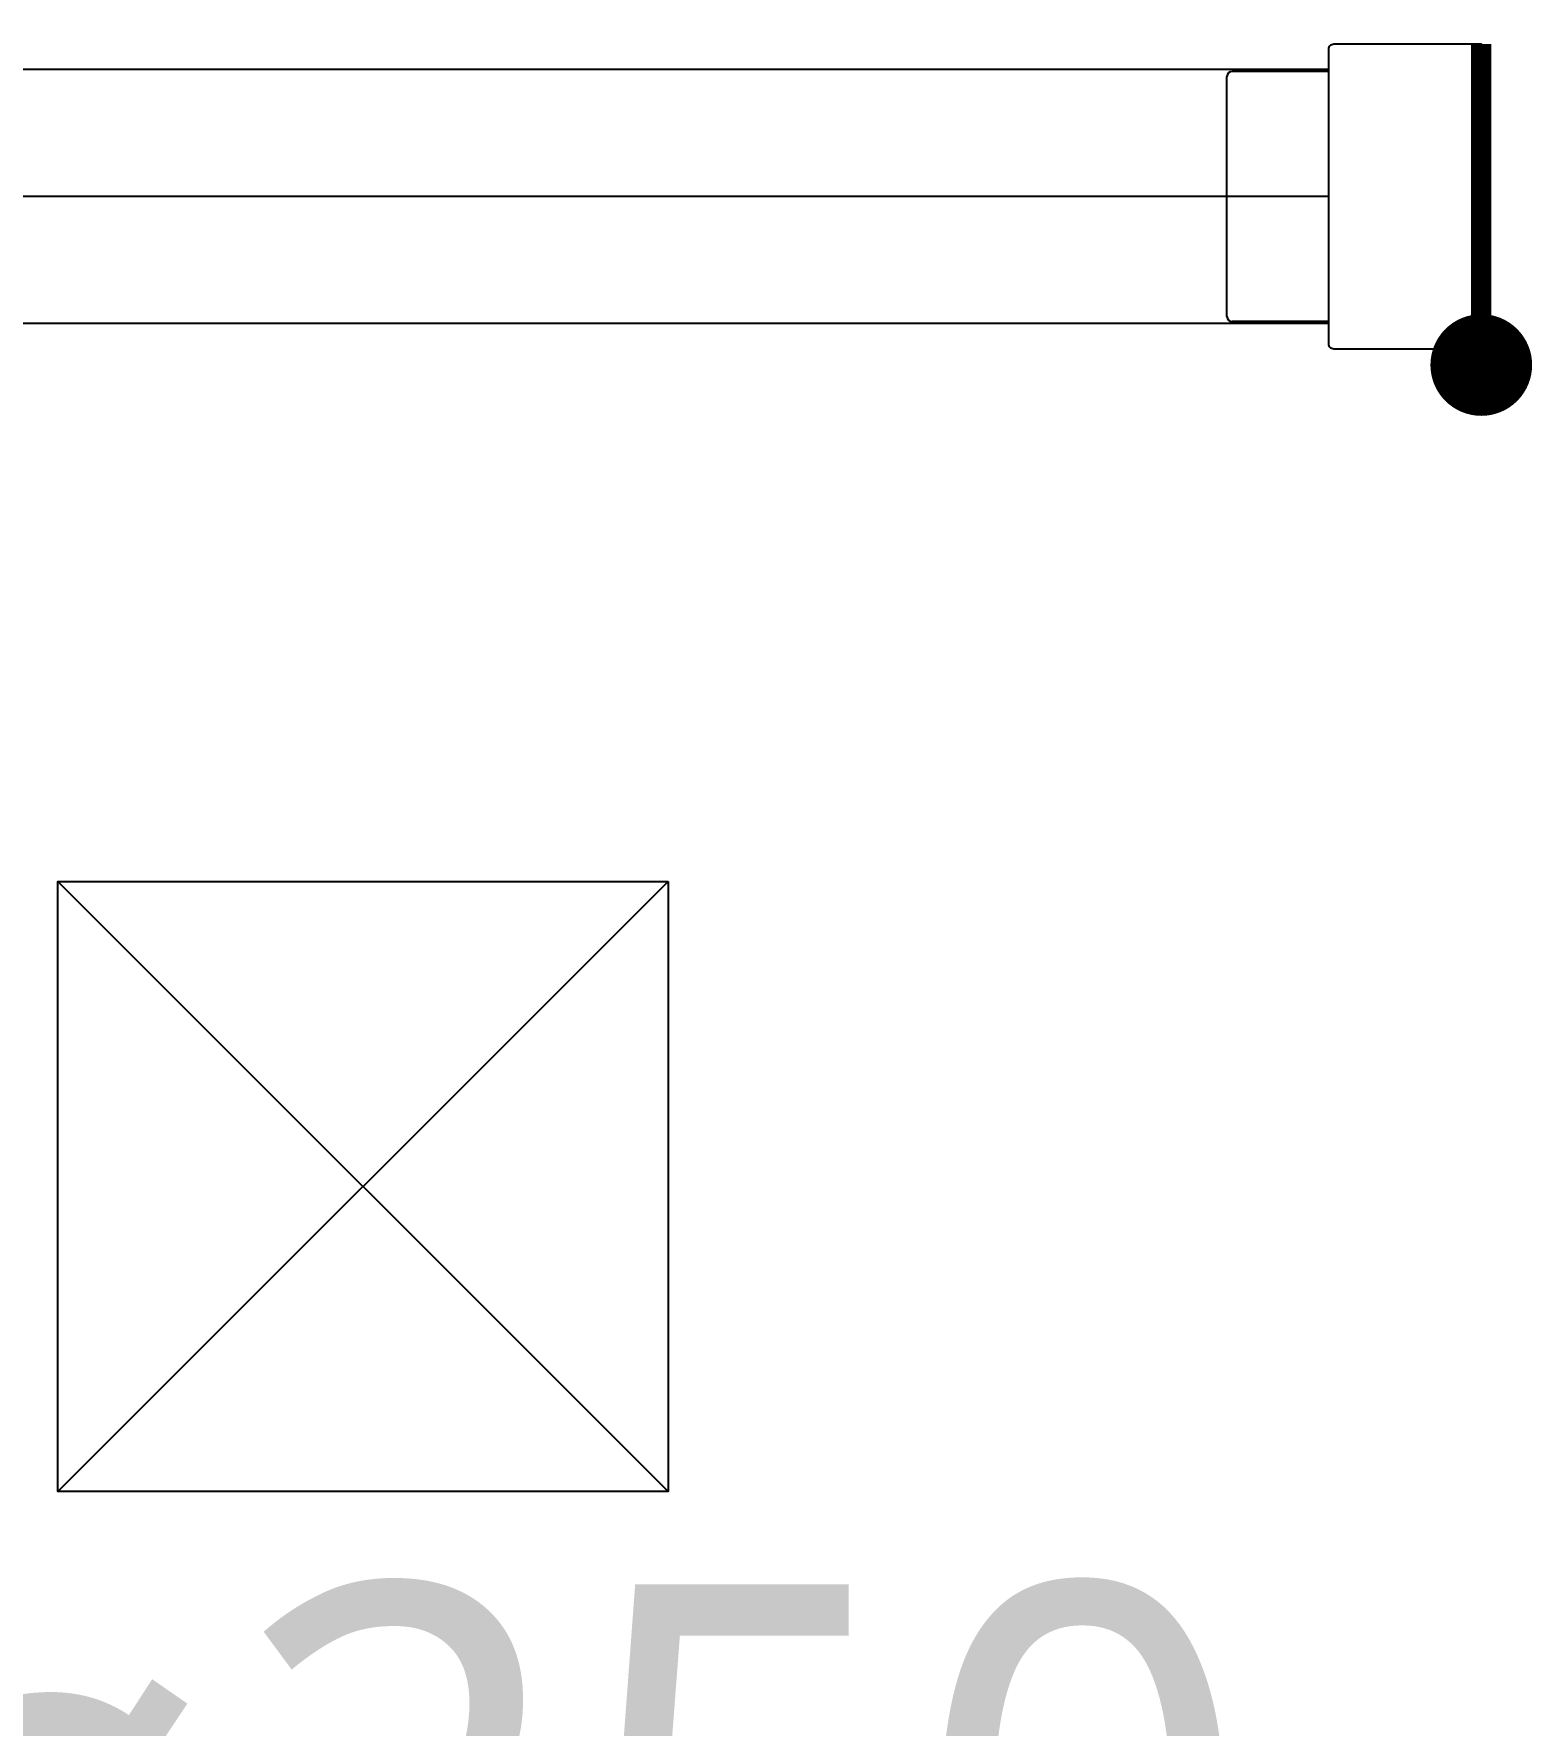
# Model space of a CAD drawing. Header units: millimetres. Extents: x 61566 to 667441, y 0 to 118800.
# Drawn here: x 448062 to 449535, y 50675 to 52338 of the extents above; entities that cross this region are included whole.
import ezdxf

# ---------------------------------------------------------------- set-up
doc = ezdxf.new("R2010")
doc.units = ezdxf.units.MM
doc.header["$LTSCALE"] = 200
doc.linetypes.add('CENTER', pattern=[50.8, 31.75, -6.35, 6.35, -6.35])
for name, color, linetype in [('DUCT', 7, 'Continuous'), ('LG-TEXT', 2, 'Continuous'), ('LG-환기', 2, 'Continuous'), ('TEXT', 3, 'Continuous'), ('환기(RA)', 2, 'Continuous'), ('환기(SA)', 3, 'Continuous'), ('환기유니트', 6, 'Continuous')]:
    doc.layers.add(name, color=color, linetype=linetype)
doc.styles.add('LG전자', font='malgun.ttf')

# ---------------------------------------------------------------- blocks, each defined once
blk = doc.blocks.new('상업용 프리미엄환기 800~1000CMH')
at = {"layer": 'LG-환기', "color": 5}
for p, q in [((220.7, 1411.1), (820.7, 2011.1)), ((820.7, 1411.1), (220.7, 2011.1))]:
    blk.add_line(p, q, dxfattribs=at)
at = {"layer": 'LG-환기', "color": 7}
blk.add_lwpolyline([(220.7, 2011.1), (820.7, 2011.1), (820.7, 1411.1), (220.7, 1411.1)], close=True, dxfattribs=at)
blk = doc.blocks.new('A$C3E546C15')
at = {"color": 0}
for p, q in [((0, 32), (0, 268)), ((100, 273), (5, 273)), ((100, 27), (5, 27))]:
    blk.add_line(p, q, dxfattribs=at)
blk.add_lwpolyline([(250, 0), (105, 0, -0.414214), (100, 5), (100, 295, -0.414214), (105, 300), (250, 300)], format="xyb", close=True, dxfattribs=at)
at = {"color": 0, "const_width": 20}
blk.add_lwpolyline([(250, 0), (250, 300)], dxfattribs=at)
at = {"color": 0}
for centre, start, end in [((5, 268), 90, 180), ((5, 32), 180, 270)]:
    blk.add_arc(centre, 5, start, end, dxfattribs=at)
blk = doc.blocks.new('_Dot')
at = {"color": 0, "linetype": 'ByBlock', "lineweight": -2}
blk.add_line((-0.5, 0), (-1, 0), dxfattribs=at)
at = {"color": 0, "linetype": 'ByBlock', "const_width": 0.5}
blk.add_lwpolyline([(-0.25, 0, 1), (0.25, 0, 1)], format="xyb", close=True, dxfattribs=at)

msp = doc.modelspace()

# ---------------------------------------------------------------- linework, layer by layer
at = {"layer": '환기(RA)'}
for p, q in [((449335, 52303.3), (447805.8, 52303.3)), ((449335, 52053.3), (447805.8, 52053.3))]:
    msp.add_line(p, q, dxfattribs=at)
at = {"layer": '환기(SA)', "color": 1, "linetype": 'CENTER'}
msp.add_line((449335, 52178.3), (447805.8, 52178.3), dxfattribs=at)

# ---------------------------------------------------------------- block references
at = {"layer": 'DUCT', "color": 7}
msp.add_blockref('A$C3E546C15', (449235, 52028.3), dxfattribs=at)
at = {"layer": 'LG-TEXT', "xscale": 100, "yscale": 100, "zscale": 100, "rotation": 269.9999999999982}
msp.add_blockref('_Dot', (449485, 52012.6), dxfattribs=at)
at = {"layer": '환기유니트', "rotation": 269.9999999999999}
msp.add_blockref('상업용 프리미엄환기 800~1000CMH', (446674.6, 51725.4), dxfattribs=at)

# ---------------------------------------------------------------- texts
at = {"layer": 'TEXT', "color": 2, "style": 'LG전자'}
msp.add_text('ø250', height=450, dxfattribs=at).set_placement((447900.7, 50363.4, 0))

doc.saveas('drawing.dxf')
